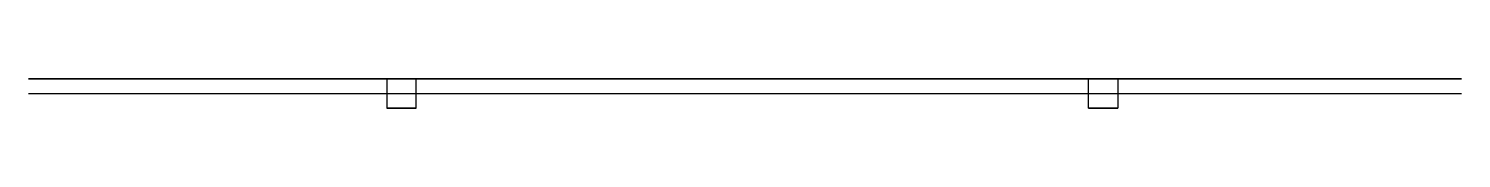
# Model space of a CAD drawing. Header units: inches. Extents: x 0 to 2435, y -25 to 25.
import ezdxf

# ---------------------------------------------------------------- set-up
doc = ezdxf.new("R2010")
doc.units = ezdxf.units.IN
doc.header["$MEASUREMENT"] = 0

# ---------------------------------------------------------------- blocks, each defined once
blk = doc.blocks.new('3D Brickguard 2.4 Metre')
at = {"extrusion": (-1.22461e-16, -1, 6.12303e-17)}
h = blk.add_hatch(dxfattribs=at)
h.set_pattern_fill('NET', color=256, scale=500, style=0)
h.set_pattern_definition([(180, (2444.636, -496.16), (0, 62.5), []), (90, (2444.636, -496.16), (62.5, 4e-15), [])])
h.paths.add_polyline_path([(2435, -240), (0, -240), (0, 405), (2435, 405)])
at = {"extrusion": (-1.22461e-16, -1, 6.12303e-17), "elevation": -25}
blk.add_lwpolyline([(2435, -240), (0, -240), (0, 405), (2435, 405)], close=True, dxfattribs=at)
for points in [[(2435, 25, -495), (0, 25, -495), (0, 25, -240), (2435, 25, -240)], [(608.75, 25, -495), (608.75, -25, -495), (658.75, -25, -495), (658.75, 25, -495)], [(608.75, 25, -595), (608.75, 25, -395), (658.75, 25, -395), (658.75, 25, -595)], [(608.75, 25, 496), (608.75, -25, 496), (658.75, -25, 496), (658.75, 25, 496)], [(608.75, 25, 296), (608.75, 25, 496), (658.75, 25, 496), (658.75, 25, 296)], [(1851.25, 25, -495), (1851.25, -25, -495), (1801.25, -25, -495), (1801.25, 25, -495)], [(1851.25, 25, -595), (1851.25, 25, -395), (1801.25, 25, -395), (1801.25, 25, -595)], [(1851.25, 25, 496), (1851.25, -25, 496), (1801.25, -25, 496), (1801.25, 25, 496)], [(1851.25, 25, 296), (1851.25, 25, 496), (1801.25, 25, 496), (1801.25, 25, 296)], [(608.75, -25, -595), (608.75, -25, -495), (658.75, -25, -495), (658.75, -25, -595)], [(608.75, -25, 371), (608.75, -25, 496), (658.75, -25, 496), (658.75, -25, 371)], [(1851.25, -25, -595), (1851.25, -25, -495), (1801.25, -25, -495), (1801.25, -25, -595)], [(1851.25, -25, 371), (1851.25, -25, 496), (1801.25, -25, 496), (1801.25, -25, 371)]]:
    blk.add_3dface(points)

msp = doc.modelspace()

# ---------------------------------------------------------------- block references
msp.add_blockref('3D Brickguard 2.4 Metre', (0, 0))

doc.saveas('drawing.dxf')
